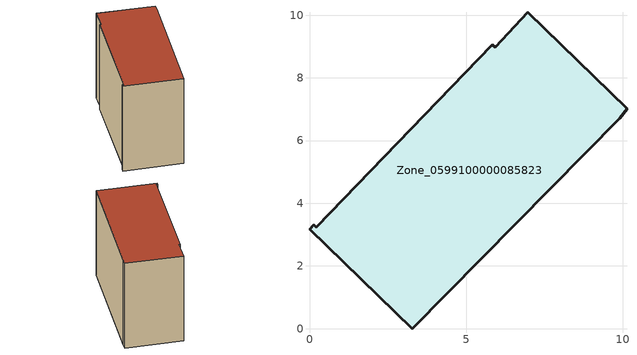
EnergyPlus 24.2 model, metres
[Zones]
Zone_0599100000085823
 floor ground (C_G): 0.22,3.24 5.83,9.05 5.92,8.97 6.96,10.09 10.13,7.02 9.89,6.71 3.28,0 0,3.17 0.14,3.32 z0
 wall outside (C_F): 9.89,6.71 10.13,7.02 6.96,10.09 5.92,8.97 5.83,9.05 0.22,3.24 0.14,3.32 0,3.17 3.28,0 9.89,6.71 z0:7.42
 roof outside (C_R): 5.83,9.05 0.22,3.24 0.14,3.32 0,3.17 3.28,0 9.89,6.71 10.13,7.02 6.96,10.09 5.92,8.97 z7.42
[BUILDING]
Pand.0599100000085823: North Axis=0; Terrain=City; Loads Convergence Tolerance Value=0.04; Temperature Convergence Tolerance Value=0.4; Solar Distribution=FullExterior; Maximum Number of Warmup Days=25; Minimum Number of Warmup Days=1
[Site:Location]
Rotterdam.The.Hague.AP_ZH_NLD Design_Conditions: Latitude=51.96; Longitude=4.45; Time Zone=1; Elevation=-4.5
[SITE:GROUNDTEMPERATURE:BUILDINGSURFACE]
18, 18, 18, 18, 18, 18, 18, 18, 18, 18, 18, 18
[MATERIAL] Thermal Absorptance=0.9; Solar Absorptance=0.7; Visible Absorptance=0.7
Name | Roughness | Thickness | Conductivity | Density | Specific Heat
G.TC.1946 | MediumSmooth | 0.15 | 1 | 540 | 1210
F.TC.1946 | Rough | 0.3 | 0.857143 | 1920 | 840
R.TC.1946 | MediumRough | 0.2 | 0.909091 | 1500 | 1000
[CONSTRUCTION]
C_G: G.TC.1946
C_F: F.TC.1946
C_R: R.TC.1946
[ZONE]
Zone_0599100000085823: Type=1; Multiplier=1; Ceiling Height=Autocalculate; Volume=Autocalculate; Floor Area=autocalculate; Part of Total Floor Area=Yes
[ZONEINFILTRATION:DESIGNFLOWRATE]
Infil_Zone_0599100000085823: Zone or ZoneList or Space or SpaceList=Zone_0599100000085823; Schedule=AlwaysOn; Design Flow Rate Calculation Method=Flow/Area; Flow Rate per Floor Area=0.003; Constant Term Coefficient=1; Temperature Term Coefficient=0; Velocity Term Coefficient=0; Velocity Squared Term Coefficient=0
[HVACTEMPLATE:ZONE:IDEALLOADSAIRSYSTEM]
Zone_0599100000085823: Maximum Heating Supply Air Temperature=50; Minimum Cooling Supply Air Temperature=13; Maximum Heating Supply Air Humidity Ratio=0.0156; Minimum Cooling Supply Air Humidity Ratio=0.0077; Heating Limit=NoLimit; Cooling Limit=NoLimit; Dehumidification Control Type=ConstantSensibleHeatRatio; Cooling Sensible Heat Ratio=0.7; Dehumidification Setpoint=60; Humidification Control Type=None; Humidification Setpoint=30; Outdoor Air Method=None; Outdoor Air Flow Rate per Person=0.00944; Outdoor Air Flow Rate per Zone Floor Area=0; Outdoor Air Flow Rate per Zone=0; Demand Controlled Ventilation Type=None; Outdoor Air Economizer Type=NoEconomizer; Heat Recovery Type=None; Sensible Heat Recovery Effectiveness=0.7; Latent Heat Recovery Effectiveness=0.65
[ZONECONTROL:THERMOSTAT]
ThermostatControl_Zone_0599100000085823: Zone or ZoneList=Zone_0599100000085823; Control Type Schedule=DualSetpointControlType; Control 1=Thermostat_Zone_0599100000085823; Temperature Difference Between Cutout And Setpoint=0
[THERMOSTATSETPOINT:DUALSETPOINT]
Thermostat_Zone_0599100000085823: Heating Setpoint Temperature Schedule=HeatingSetpoint_Zone_0599100000085823; Cooling Setpoint Temperature Schedule=CoolingSetpoint_Zone_0599100000085823
[SCHEDULE:COMPACT]
HeatingSetpoint_Zone_0599100000085823: Through: 12/31, For: AllDays, Until: 24:00, 21
CoolingSetpoint_Zone_0599100000085823: Through: 12/31, For: AllDays, Until: 24:00, 24
DualSetpointControlType: Through: 12/31, For: AllDays, Until: 24:00, 4
AlwaysOn: Through: 12/31, For: AllDays, Until: 24:00, 1
